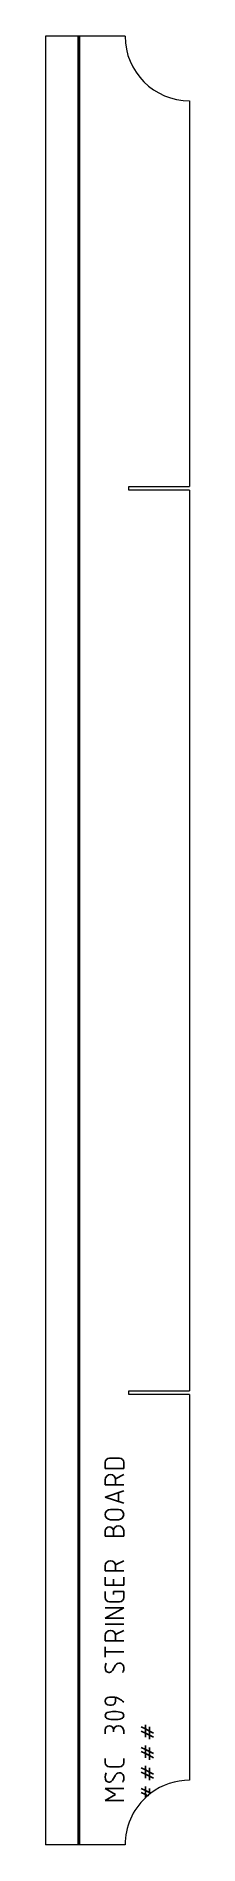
# Model space of a CAD drawing. Header units: millimetres. Extents: x 0 to 78, y 0 to 980.
import ezdxf

# ---------------------------------------------------------------- set-up
doc = ezdxf.new("R2010")
doc.units = ezdxf.units.MM
for name, color, linetype, lineweight in [('IV_BEND', 250, 'Continuous', 50), ('IV_MARK_SURFACE', 2, 'Continuous', 25), ('IV_OUTER_PROFILE', 7, 'Continuous', 5)]:
    doc.layers.add(name, color=color, linetype=linetype, lineweight=lineweight)

msp = doc.modelspace()

# ---------------------------------------------------------------- linework, layer by layer
at = {"layer": 'IV_BEND'}
msp.add_line((18.1, 0), (18.1, 980), dxfattribs=at)
at = {"layer": 'IV_MARK_SURFACE'}
for p, q in [((32.46, 207.28), (32.46, 203.95)), ((40.24, 209.5), (34.68, 209.5)), ((42.46, 203.95), (42.46, 207.28)), ((32.46, 203.95), (42.46, 203.95)), ((32.46, 195.06), (32.46, 197.83)), ((38.02, 198.39), (42.46, 200.61)), ((38.02, 197.83), (38.02, 195.06)), ((38.02, 195.06), (32.46, 195.06)), ((42.46, 191.72), (32.46, 188.39)), ((32.46, 188.39), (42.46, 185.06)), ((42.46, 195.06), (38.02, 195.06)), ((39.68, 186.17), (39.68, 190.61)), ((39.68, 181.72), (35.24, 181.72)), ((32.46, 167.28), (32.46, 170.06)), ((36.91, 167.28), (32.46, 167.28)), ((35.24, 176.17), (39.68, 176.17)), ((36.91, 170.06), (36.91, 167.28)), ((42.46, 167.28), (36.91, 167.28)), ((42.46, 170.06), (42.46, 167.28)), ((32.46, 148.39), (32.46, 151.17)), ((38.02, 148.39), (32.46, 148.39)), ((38.02, 151.72), (42.46, 153.95)), ((38.02, 151.17), (38.02, 148.39)), ((42.46, 148.39), (38.02, 148.39)), ((32.46, 140.61), (32.46, 145.06)), ((36.91, 140.61), (32.46, 140.61)), ((32.46, 137.28), (32.46, 133.95)), ((36.91, 140.61), (36.91, 143.95)), ((42.46, 140.61), (36.91, 140.61)), ((42.46, 137.28), (36.91, 137.28)), ((36.91, 137.28), (36.91, 135.61)), ((42.46, 145.06), (42.46, 140.61)), ((42.46, 133.95), (42.46, 137.28)), ((32.46, 122.83), (42.46, 128.39)), ((42.46, 128.39), (32.46, 128.39)), ((34.68, 131.72), (40.24, 131.72)), ((42.46, 122.83), (32.46, 122.83)), ((42.46, 119.5), (32.46, 119.5)), ((32.46, 110.61), (32.46, 113.39)), ((38.02, 110.61), (32.46, 110.61)), ((38.02, 113.95), (42.46, 116.17)), ((38.02, 113.39), (38.02, 110.61)), ((42.46, 110.61), (38.02, 110.61)), ((32.46, 104.5), (32.46, 107.28)), ((42.46, 104.5), (32.46, 104.5)), ((32.46, 101.72), (32.46, 104.5)), ((38.02, 97.28), (36.35, 94.5)), ((36.91, 80.06), (34.68, 80.06)), ((38.02, 77.83), (38.02, 79.5)), ((34.68, 75.61), (35.8, 75.61)), ((32.46, 62.28), (32.46, 60.06)), ((36.91, 61.72), (36.91, 61.17)), ((42.46, 60.06), (42.46, 61.72)), ((52.01, 63.88), (54.23, 62.77)), ((54.23, 60.55), (52.01, 61.66)), ((54.23, 62.77), (54.23, 64.99)), ((54.23, 62.77), (56.46, 61.66)), ((54.23, 60.55), (54.23, 62.77)), ((56.46, 59.44), (54.23, 60.55)), ((54.23, 58.33), (54.23, 60.55)), ((56.46, 63.88), (56.46, 61.66)), ((56.46, 61.66), (56.46, 59.44)), ((56.46, 61.66), (58.68, 60.55)), ((58.68, 58.33), (56.46, 59.44)), ((56.46, 59.44), (56.46, 57.22)), ((52.01, 52.77), (54.23, 51.66)), ((54.23, 49.44), (52.01, 50.55)), ((54.23, 51.66), (54.23, 53.88)), ((54.23, 51.66), (56.46, 50.55)), ((54.23, 49.44), (54.23, 51.66)), ((56.46, 48.33), (54.23, 49.44)), ((54.23, 47.22), (54.23, 49.44)), ((56.46, 52.77), (56.46, 50.55)), ((56.46, 50.55), (56.46, 48.33)), ((56.46, 50.55), (58.68, 49.44)), ((32.46, 44.5), (32.46, 46.72)), ((40.24, 42.28), (34.68, 42.28)), ((42.46, 46.72), (42.46, 44.5)), ((52.01, 41.66), (54.23, 40.55)), ((54.23, 38.33), (52.01, 39.44)), ((54.23, 40.55), (54.23, 42.77)), ((54.23, 40.55), (56.46, 39.44)), ((54.23, 38.33), (54.23, 40.55)), ((58.68, 47.22), (56.46, 48.33)), ((56.46, 48.33), (56.46, 46.1)), ((56.46, 41.66), (56.46, 39.44)), ((56.46, 39.44), (56.46, 37.22)), ((56.46, 39.44), (58.68, 38.33)), ((38.02, 27.28), (32.46, 30.61)), ((32.46, 30.61), (42.46, 30.61)), ((38.02, 37.83), (36.35, 35.06)), ((52.01, 30.55), (54.23, 29.44)), ((56.46, 37.22), (54.23, 38.33)), ((54.23, 36.1), (54.23, 38.33)), ((54.23, 29.44), (54.23, 31.66)), ((54.23, 29.44), (56.46, 28.33)), ((54.23, 27.22), (54.23, 29.44)), ((58.68, 36.1), (56.46, 37.22)), ((56.46, 37.22), (56.46, 34.99)), ((56.46, 30.55), (56.46, 28.33)), ((32.46, 23.95), (38.02, 27.28)), ((42.46, 23.95), (32.46, 23.95)), ((54.23, 27.22), (52.01, 28.33)), ((55.46, 26.6), (54.23, 27.22)), ((54.23, 25.5), (54.23, 27.22)), ((56.46, 28.33), (57.16, 27.97)), ((56.46, 28.33), (56.46, 27.42))]:
    msp.add_line(p, q, dxfattribs=at)
for centre, radius, start, end in [((34.68, 207.28), 2.22, 90, 180), ((40.24, 207.28), 2.22, 0, 90), ((35.24, 197.83), 2.78, 0, 180), ((35.24, 178.95), 2.78, 90, 270), ((39.68, 178.95), 2.78, 270, 90), ((34.68, 170.06), 2.22, 0, 180), ((39.68, 170.06), 2.78, 0, 180), ((35.24, 151.17), 2.78, 0, 180), ((34.68, 133.95), 2.22, 180, 270), ((40.24, 133.95), 2.22, 270, 0), ((35.24, 113.39), 2.78, 0, 180), ((37.15, 96.17), 4.69, 151.71531, 208.28469), ((40.08, 96.07), 2.39, 2.36847, 149.55905), ((34.45, 95.63), 2.21, 229.62628, 329.29837), ((38.79, 95.46), 3.74, 326.41745, 10.96269), ((34.68, 77.83), 2.22, 90, 270), ((35.98, 71.25), 8.86, 42.90467, 83.96523), ((34.26, 70.06), 1.8, 112.4119, 247.5881), ((37.46, 58.28), 13.99, 73.86614, 106.13386), ((35.8, 77.83), 2.22, 270, 0), ((40.64, 70.06), 1.81, 293.03732, 66.96268), ((34.68, 62.28), 2.22, 0, 180), ((37.46, 81.83), 13.99, 253.86614, 286.13386), ((39.68, 61.72), 2.78, 0, 180), ((34.68, 44.5), 2.22, 180, 270), ((40.24, 44.5), 2.22, 270, 0), ((37.15, 36.72), 4.69, 151.71531, 208.28469), ((34.45, 36.19), 2.21, 229.62628, 329.29837), ((40.08, 36.63), 2.39, 2.36847, 149.55905), ((38.79, 36.01), 3.74, 326.41745, 10.96269)]:
    msp.add_arc(centre, radius, start, end, dxfattribs=at)
at = {"layer": 'IV_OUTER_PROFILE'}
for p, q in [((43.2, 980), (0, 980)), ((0, 980), (0, 0)), ((78.2, 945), (78.2, 736.05)), ((45.2, 736.05), (78.2, 736.05)), ((45.2, 733.95), (45.2, 736.05)), ((78.2, 733.95), (45.2, 733.95)), ((78.2, 733.95), (78.2, 246.05)), ((45.2, 246.05), (78.2, 246.05)), ((45.2, 243.95), (45.2, 246.05)), ((78.2, 243.95), (45.2, 243.95)), ((78.2, 243.95), (78.2, 35)), ((43.2, 0), (0, 0))]:
    msp.add_line(p, q, dxfattribs=at)
for centre, start, end in [((78.2, 980), 180, 270), ((78.2, 0), 90, 126.94672), ((78.2, 0), 133.22254, 180), ((78.2, 0), 130.52867, 133.22254), ((78.2, 0), 128.41418, 130.52867), ((78.2, 0), 126.94672, 128.41418)]:
    msp.add_arc(centre, 35, start, end, dxfattribs=at)

doc.saveas('drawing.dxf')
